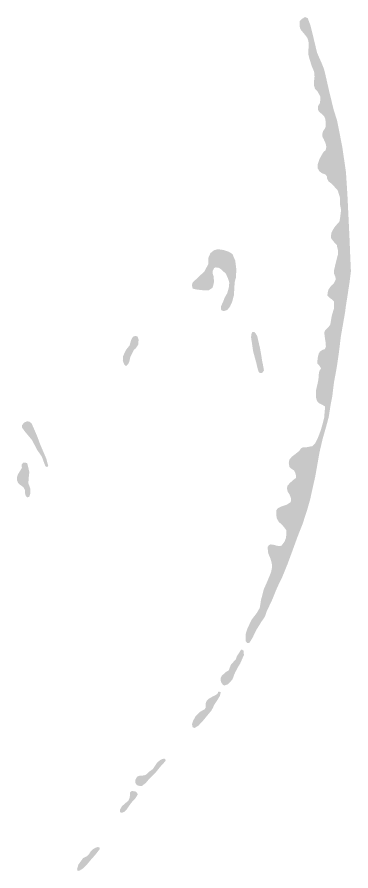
# Model space of a CAD drawing. Header units: inches. Extents: x 288635 to 693176, y 676945 to 1601077.
# Drawn here: x 677252 to 693176, y 754341 to 795041 of the extents above; entities that cross this region are included whole.
import ezdxf

# ---------------------------------------------------------------- set-up
doc = ezdxf.new("R2010")
doc.units = ezdxf.units.IN
doc.header["$MEASUREMENT"] = 0

msp = doc.modelspace()

# ---------------------------------------------------------------- hatches: boundary and pattern name
for points in [[(690631.6625, 770276.345), (690369.1953, 769556.6769), (690157.5282, 768980.9425), (689907.761, 768367.1079), (689649.5272, 767829.4735), (689395.5267, 767207.1722), (689166.9262, 766737.2713), (689082.2594, 766479.0375), (688891.759, 766195.4036), (688663.1585, 765827.1028), (688489.5915, 765467.2688), (688328.7245, 765204.8016), (688222.891, 765213.2683), (688155.1575, 765297.9351), (688150.9242, 765619.6691), (688244.0577, 765911.7697), (688443.0248, 766318.1705), (688701.2586, 766661.0712), (688828.2589, 766885.4383), (688887.5257, 767257.9723), (689022.9926, 767774.44), (689166.9262, 768096.174), (689276.9931, 768358.6412), (689365.8933, 768583.0083), (689416.6934, 768832.7755), (689399.76, 769002.1092), (689340.4932, 769222.2429), (689234.6597, 769467.7768), (689217.7263, 769573.6103), (689209.2596, 769709.0772), (689209.2596, 769785.2774), (689255.8264, 769865.7109), (689344.7266, 769903.811), (689463.2601, 769895.3443), (689649.5272, 769840.3108), (689801.9275, 769827.6108), (689869.661, 769853.0109), (690013.5946, 770043.5112), (690081.3281, 770229.7783), (690098.2614, 770458.3787), (690089.7947, 770589.6123), (689911.9944, 770818.2128), (689742.6607, 770970.6131), (689636.8272, 771148.4135), (689611.4271, 771368.5472), (689611.4271, 771516.7142), (689687.6273, 771631.0144), (689835.7942, 771702.9812), (690115.1948, 771800.3481), (690284.5285, 771906.1816), (690318.3952, 771969.6818), (690318.3952, 772092.4487), (690250.6617, 772278.7157), (690165.9949, 772409.9493), (690132.1282, 772541.1829), (690136.3615, 772685.1165), (690263.3617, 772833.2835), (690432.6954, 772981.4505), (690546.9956, 773070.3506), (690559.6957, 773167.7175), (690525.8289, 773294.7178), (690470.7955, 773421.718), (690314.1618, 773527.5516), (690242.195, 773595.285), (690212.5616, 773777.3187), (690216.795, 773853.5189), (690259.1284, 773976.2858), (690364.962, 774090.586), (690563.929, 774242.9863), (690707.8626, 774357.2865), (690792.5295, 774484.2868), (690877.1963, 774526.6202), (691067.6967, 774539.3202), (691342.8639, 774590.1203), (691469.8642, 774725.5873), (691596.8644, 774979.5878), (691732.3314, 775326.7218), (691842.3982, 775716.1893), (691901.665, 775953.2564), (691914.3651, 776131.0568), (691935.5318, 776355.4239), (691943.9984, 776401.9906), (691935.5318, 776486.6575), (691800.0648, 776562.8576), (691651.8979, 776639.0578), (691558.7643, 776740.658), (691503.7309, 776926.925), (691503.7309, 777227.4923), (691584.1644, 777561.9263), (691626.4978, 777786.2934), (691639.1978, 777989.4938), (691668.8312, 778175.7608), (691728.098, 778260.4277), (691749.2647, 778306.9944), (691651.8979, 778450.9281), (691567.231, 778527.1282), (691575.6977, 778645.6618), (691601.0978, 778861.5622), (691643.4312, 779005.4958), (691689.9979, 779090.1627), (691808.5315, 779170.5962), (691935.5318, 779217.1629), (691982.0985, 779331.4632), (691969.3985, 779534.6636), (691922.8317, 779818.2975), (691905.8984, 779996.0978), (691939.7651, 780106.1647), (692083.6987, 780237.3983), (692189.5323, 780381.3319), (692223.399, 780580.299), (692261.4991, 780804.6661), (692363.0993, 781139.1001), (692371.566, 781329.6005), (692367.3326, 781482.0008), (692282.6658, 781570.901), (692138.7322, 781676.7345), (692054.0653, 781761.4014), (692062.532, 781905.335), (692113.3321, 782066.202), (692223.399, 782222.8356), (692363.0993, 782349.8359), (692451.9995, 782536.1029), (692435.0661, 782658.8698), (692363.0993, 782828.2035), (692375.7993, 782993.3038), (692464.6995, 783378.5379), (692540.8996, 783674.8718), (692566.2997, 783734.1386), (692562.0663, 783911.939), (692523.9663, 784064.3393), (692502.7996, 784174.4062), (692350.3993, 784339.5065), (692274.1991, 784441.1067), (692223.399, 784517.3069), (692223.399, 784606.207), (692248.7991, 784771.3074), (692375.7993, 785004.1412), (692519.7329, 785173.4748), (692621.3331, 785279.3084), (692659.4332, 785474.0421), (692706, 785850.8095), (692655.1999, 786109.0434), (692655.1999, 786269.9104), (692659.4332, 786409.6106), (692549.3663, 786773.678), (692286.8991, 787070.012), (692109.0988, 787209.7122), (692032.8986, 787349.4125), (692032.8986, 787434.0794), (691960.9318, 787539.9129), (691783.1315, 787603.413), (691660.3645, 787700.7799), (691592.6311, 787832.0135), (691592.6311, 788018.2805), (691677.2979, 788280.7477), (691783.1315, 788467.0148), (691872.0316, 788615.1817), (691969.3985, 788695.6152), (692003.2652, 788848.0155), (691969.3985, 789013.1159), (691872.0316, 789233.2496), (691825.4649, 789305.2164), (691804.2982, 789432.2167), (691842.3982, 789597.317), (691943.9984, 789741.2506), (691977.8652, 789838.6175), (691977.8652, 789999.4845), (691948.2318, 790189.9849), (691910.1317, 790295.8184), (691787.3648, 790418.5853), (691651.8979, 790537.1189), (691609.5644, 790613.3191), (691609.5644, 790702.2192), (691609.5644, 790803.8194), (691702.698, 790951.9864), (691711.1646, 791074.7533), (691711.1646, 791256.787), (691584.1644, 791498.0875), (691461.3975, 791625.0877), (691414.8307, 791790.1881), (691414.8307, 791980.6885), (691440.2308, 792209.2889), (691419.0641, 792442.1227), (691300.5305, 792721.5233), (691173.5302, 793136.3908), (691139.6635, 793293.0244), (691152.3635, 793538.5582), (691165.0636, 793758.692), (691143.8968, 793906.859), (691097.3301, 794050.7926), (690927.9964, 794266.693), (690792.5295, 794427.56), (690741.7294, 794520.6935), (690729.0293, 794706.9606), (690729.0293, 794838.1942), (690839.0962, 794952.4944), (690983.0299, 795041.3946), (691114.2635, 794990.5945), (691245.497, 794643.4604), (691414.8307, 793953.4257), (691562.9977, 793335.3578), (691800.0648, 792797.7234), (691884.7317, 792586.0563), (691960.9318, 792285.4891), (692138.7322, 791502.3208), (692350.3993, 790634.4858), (692519.7329, 790092.618), (692583.2331, 789775.1174), (692765.2668, 788835.3155), (692938.8338, 787654.2131), (693010.8006, 786515.4442), (693078.4694, 785122.6806), (693080.9712, 785071.1884), (693112.4008, 784407.24), (693137.8008, 783772.2387), (693163.2009, 783175.3375), (693175.9009, 782929.8037), (693150.5009, 782722.3699), (693108.1674, 782392.1693), (692998.1006, 781664.0345), (692934.6004, 781266.1004), (692900.7337, 780995.1665), (692790.6668, 780355.9319), (692695.8289, 779825.3781), (692689.0666, 779771.7307), (692600.1664, 779030.8959), (692507.0329, 778391.6613), (692464.6995, 778154.5941), (692367.3326, 777625.4264), (692286.8991, 776969.2584), (692202.2323, 776528.9909), (692117.5655, 775978.6565), (691990.5652, 775508.7555), (691821.2315, 774916.0877), (691673.0646, 774276.853), (691592.6311, 773811.1855), (691474.0975, 773142.3174), (691338.6306, 772541.1829), (691228.5637, 772037.4152), (691097.3301, 771580.2143), (690872.963, 770885.9463), (690631.6625, 770276.345)], [(687658.2815, 783432.9129), (687709.0816, 783021.4321), (687693.8416, 782640.4313), (687632.8814, 782406.7509), (687612.5614, 782117.1903), (687597.3214, 781792.0696), (687501.0128, 781433.8231), (687403.1168, 781235.3852), (687380.2842, 781206.0999), (687284.0541, 781089.8641), (687196.7414, 781050.1765), (687109.4287, 781026.3639), (687030.0536, 781050.1765), (686990.366, 781076.6349), (686971.8451, 781158.6559), (686987.7201, 781275.0728), (687082.9703, 781476.1565), (687145.2005, 781649.8294), (687277.2807, 781883.5098), (687353.4809, 782157.8304), (687373.8009, 782386.4308), (687312.8408, 782579.4712), (687211.2406, 782808.0717), (686968.6701, 783030.3221), (686867.0699, 783090.6472), (686724.1946, 783109.6973), (686647.9945, 783074.7722), (686586.3993, 782955.392), (686581.3193, 782818.2317), (686621.9594, 782691.2314), (686647.3595, 782432.1509), (686606.7194, 782239.1105), (686566.0793, 782132.4303), (686388.2789, 782015.5901), (686205.3986, 782010.5101), (685809.1578, 782056.2302), (685636.4374, 782096.8703), (685585.6373, 782254.3506), (685631.3574, 782396.5909), (685829.4778, 782579.4712), (686185.0785, 782914.7519), (686373.0389, 783265.2726), (686373.0389, 783559.9132), (686474.6391, 783788.5136), (686642.2794, 783925.6739), (686830.2398, 783976.474), (687084.2403, 783940.9139), (687353.4809, 783854.5538), (687526.2012, 783742.7935), (687658.2815, 783432.9129)], [(682540.0273, 778490.3255), (682443.5071, 778403.9653), (682357.1469, 778495.4055), (682296.1868, 778652.8858), (682306.3468, 778876.4063), (682443.5071, 779171.0469), (682621.3075, 779394.5673), (682687.3476, 779638.4078), (682773.7078, 779795.8881), (682895.628, 779846.6882), (682997.2282, 779811.1282), (683048.0283, 779668.8879), (683032.7883, 779435.2074), (682926.1081, 779267.5671), (682824.5079, 779171.0469), (682743.2277, 779013.5666), (682651.7875, 778825.6062), (682595.9074, 778586.8457), (682540.0273, 778490.3255)], [(688956.0801, 778089.0047), (688849.3999, 778068.6847), (688778.2798, 778124.5648), (688722.3997, 778297.2851), (688661.4396, 778561.4457), (688514.1193, 779094.8467), (688412.5191, 779780.6481), (688427.6914, 779907.1742), (688442.9314, 779974.9077), (688470.0248, 780024.0144), (688505.5848, 780037.5611), (688544.5316, 780034.1745), (688585.1717, 780015.5478), (688639.3584, 779952.8943), (688710.5496, 779823.1203), (688742.7197, 779673.9679), (688844.3199, 779237.087), (688900.2, 778911.9664), (688940.8401, 778657.9658), (688981.4802, 778459.8454), (689027.2003, 778200.7649), (688956.0801, 778089.0047)], [(678740.1797, 773638.9158), (678674.1396, 773593.1957), (678597.9394, 773638.9158), (678542.0593, 773791.3161), (678435.3791, 774080.8767), (678206.7786, 774416.1574), (677968.0182, 774873.3583), (677637.8175, 775269.5991), (677480.3372, 775482.9595), (677480.3372, 775574.3997), (677581.9374, 775706.4799), (677724.1777, 775772.5201), (677841.0179, 775757.28), (677942.6181, 775675.9999), (678044.2183, 775447.3994), (678222.0187, 775035.9186), (678349.0189, 774685.3979), (678435.3791, 774487.2775), (678643.6595, 773999.5965), (678740.1797, 773638.9158)], [(677835.9379, 772175.8729), (677729.2577, 772145.3928), (677688.6176, 772196.1929), (677647.9775, 772252.073), (677632.7375, 772373.9933), (677622.5775, 772506.0735), (677556.5373, 772633.0738), (677399.057, 772744.834), (677302.5368, 772831.1942), (677251.7367, 772958.1944), (677251.7367, 773115.6748), (677297.4568, 773252.835), (677480.3372, 773547.4756), (677475.2572, 773710.0359), (677546.3773, 773806.5561), (677647.9775, 773806.5561), (677739.4177, 773770.9961), (677790.2178, 773552.5556), (677835.9379, 773359.5152), (677825.7779, 773242.675), (677805.4578, 773059.7946), (677790.2178, 772821.0342), (677876.578, 772582.2737), (677876.578, 772307.9531), (677835.9379, 772175.8729)], [(687316.9559, 763244.7643), (687143.3888, 763177.0308), (687058.722, 763219.3643), (686974.0552, 763359.0645), (686957.1218, 763528.3982), (687012.1552, 763642.6984), (687232.289, 763837.4322), (687350.8226, 763905.1656), (687401.6227, 764049.0993), (687448.1895, 764163.3995), (687566.723, 764298.8664), (687638.6898, 764383.5333), (687689.4899, 764430.1), (687736.0567, 764574.0336), (687795.3235, 764667.1672), (687867.2903, 764773.0007), (687926.5571, 764874.6009), (687977.3572, 764895.7676), (688057.7907, 764832.2675), (688070.4907, 764629.0671), (687990.0572, 764447.0334), (687892.6903, 764226.8996), (687774.1568, 764032.1659), (687697.9566, 763879.7656), (687651.3899, 763799.3321), (687592.1231, 763655.3985), (687532.8563, 763486.0648), (687401.6227, 763325.1978), (687316.9559, 763244.7643)], [(685903.0197, 761267.7937), (685704.0526, 761149.2601), (685623.6191, 761200.0602), (685593.9857, 761339.7605), (685657.4859, 761513.3275), (685767.5528, 761716.5279), (685979.2198, 761928.195), (686173.9536, 762029.7952), (686250.1537, 762114.4621), (686254.3871, 762207.5956), (686254.3871, 762351.5292), (686300.9538, 762461.5961), (686402.554, 762550.4963), (686609.9878, 762673.2632), (686694.6546, 762707.1299), (686804.7215, 762779.0967), (686851.2883, 762880.6969), (686889.3883, 762889.1636), (686969.8218, 762859.5302), (686927.4884, 762690.1965), (686821.6549, 762508.1628), (686652.3212, 762249.929), (686580.3544, 762093.2953), (686504.1542, 761962.0618), (686334.8206, 761763.0947), (686114.6868, 761492.1608), (685903.0197, 761267.7937)], [(683219.081, 758399.7046), (683119.5975, 758384.8879), (682967.1972, 758429.338), (682893.1137, 758539.4049), (682884.647, 758666.4052), (682975.6638, 758829.3888), (683053.9807, 758865.3722), (683117.4808, 758882.3056), (683242.3644, 758886.5389), (683384.1813, 758916.1723), (683562.7921, 759077.1747), (683721.4376, 759190.4929), (683818.0989, 759331.0398), (683934.5158, 759504.6068), (684089.0327, 759633.7238), (684194.8663, 759680.2905), (684275.2998, 759688.7572), (684323.9832, 759663.3572), (684338.1393, 759637.4044), (684332.6717, 759595.1636), (684241.433, 759477.0901), (684114.4328, 759341.6232), (683989.5492, 759193.4562), (683865.3712, 759033.8592), (683569.0372, 758745.992), (683390.5313, 758533.0549), (683219.081, 758399.7046)], [(682272.9997, 757119.3304), (682198.4928, 757115.9437), (682169.7061, 757143.0371), (682156.1594, 757181.9839), (682169.7061, 757276.8107), (682254.373, 757422.4377), (682379.4682, 757539.4896), (682548.8019, 757674.9565), (682608.0687, 757780.7901), (682641.9354, 757954.3571), (682633.4687, 758039.0239), (682650.4021, 758094.0574), (682730.8356, 758157.5575), (682904.4026, 758123.6907), (682984.8361, 758051.7239), (683001.7694, 757975.5238), (682895.9359, 757801.9568), (682692.7355, 757581.823), (682569.9686, 757404.0226), (682482.9734, 757276.8107), (682383.0665, 757166.7438), (682272.9997, 757119.3304)], [(680404.7413, 754463.2471), (680201.5408, 754341.3268), (680125.3407, 754361.6469), (680115.1807, 754432.767), (680176.1408, 754641.0474), (680399.6612, 754950.9281), (680607.9417, 755057.6083), (680679.0618, 755128.7284), (680760.342, 755270.9687), (680867.0222, 755372.5689), (680994.0224, 755448.7691), (681105.7827, 755479.2491), (681197.2228, 755448.7691), (681181.9828, 755362.4089), (680953.3824, 755072.8483), (680831.4621, 754940.768), (680750.1819, 754844.2479), (680628.2617, 754696.9276), (680404.7413, 754463.2471)]]:
    msp.add_hatch(color=256).paths.add_polyline_path(points, flags=0)

doc.saveas('drawing.dxf')
